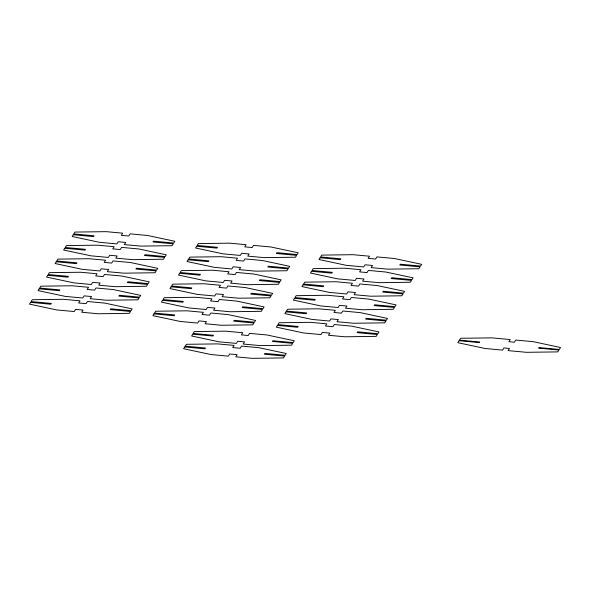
<?xml version="1.0" encoding="UTF-8"?>
<svg xmlns="http://www.w3.org/2000/svg" width="590" height="590" viewBox="0 0 590 590"><rect width="100%" height="100%" fill="white"/><g stroke="black" fill="none" stroke-linecap="round" stroke-linejoin="round"><path stroke-width="0.89" d="M30.606 302.368L29.5 304.123L56.788 309.942L74.222 311.55L75.586 309.389L83.035 310.075L81.671 312.235L98.154 313.755L129.372 313.334L130.545 311.476L110.293 309.61L110.795 308.813L131.046 310.679L132.16 308.924L104.873 303.105L87.438 301.497L86.074 303.658L78.625 302.972L79.989 300.812L63.499 299.292L32.28 299.713L31.108 301.571L51.367 303.437L50.865 304.233L30.606 302.368M39.147 288.842L38.033 290.597L65.32 296.409L82.762 298.016L84.119 295.863L91.568 296.549L90.204 298.702L106.694 300.229L137.912 299.808L139.085 297.95L118.826 296.077L119.328 295.288L139.587 297.154L140.693 295.398L113.405 289.579L95.971 287.972L94.607 290.132L87.158 289.447L88.522 287.286L72.039 285.767L40.821 286.187L39.648 288.045L59.9 289.911L59.398 290.708L39.147 288.842M47.679 275.309L46.573 277.071L73.861 282.883L91.295 284.491L92.66 282.33L100.108 283.016L98.744 285.177L115.227 286.696L146.445 286.275L147.618 284.417L127.366 282.551L127.868 281.755L148.12 283.628L149.226 281.865L121.946 276.054L104.504 274.446L103.147 276.607L95.698 275.913L97.055 273.76L80.572 272.241L49.354 272.661L48.181 274.52L68.44 276.386L67.939 277.182L47.679 275.309M56.22 261.783L55.106 263.538L82.394 269.357L99.828 270.965L101.192 268.804L108.641 269.49L107.277 271.651L123.76 273.17L154.986 272.75L156.158 270.891L135.899 269.025L136.401 268.229L156.66 270.095L157.766 268.339L130.478 262.528L113.044 260.92L111.68 263.074L104.231 262.388L105.595 260.227L89.112 258.708L57.886 259.128L56.714 260.987L76.973 262.86L76.471 263.649L56.22 261.783M64.752 248.257L63.646 250.013L90.926 255.824L108.368 257.432L109.725 255.278L117.174 255.964L115.817 258.125L132.3 259.644L163.519 259.224L164.691 257.365L144.439 255.492L144.934 254.703L165.193 256.569L166.299 254.814L139.019 248.995L121.577 247.387L120.213 249.548L112.771 248.862L114.128 246.701L97.645 245.182L66.427 245.602L65.254 247.461L85.506 249.327L85.012 250.123L64.752 248.257M73.285 234.724L72.179 236.487L99.467 242.298L116.901 243.906L118.266 241.745L125.714 242.438L124.35 244.592L140.833 246.111L172.051 245.691L173.224 243.832L152.972 241.966L153.474 241.17L173.726 243.043L174.839 241.281L147.552 235.469L130.117 233.861L128.753 236.022L121.304 235.336L122.668 233.175L106.185 231.656L74.96 232.077L73.787 233.935L94.046 235.801L93.545 236.597L73.285 234.724M154.012 313.88L152.906 315.643L180.193 321.454L197.628 323.062L198.992 320.901L206.441 321.594L205.077 323.748L221.56 325.267L252.786 324.847L253.958 322.988L233.699 321.122L234.201 320.333L254.452 322.199L255.566 320.444L228.278 314.625L210.844 313.017L209.48 315.178L202.031 314.492L203.395 312.331L186.912 310.812L155.686 311.232L154.514 313.091L174.773 314.957L174.271 315.753L154.012 313.88M162.552 300.354L161.446 302.11L188.726 307.928L206.168 309.536L207.525 307.375L214.974 308.061L213.617 310.222L230.1 311.741L261.318 311.321L262.491 309.462L242.232 307.596L242.733 306.8L262.993 308.666L264.099 306.911L236.811 301.099L219.377 299.491L218.012 301.645L210.564 300.959L211.928 298.806L195.445 297.279L164.227 297.707L163.054 299.565L183.306 301.431L182.804 302.22L162.552 300.354M171.085 286.829L169.979 288.584L197.267 294.403L214.701 296.01L216.065 293.85L223.514 294.535L222.15 296.696L238.633 298.216L269.851 297.795L271.024 295.937L250.772 294.071L251.274 293.274L271.525 295.14L272.639 293.385L245.352 287.566L227.91 285.958L226.553 288.119L219.104 287.433L220.468 285.272L203.978 283.753L172.759 284.173L171.587 286.032L191.846 287.898L191.344 288.694L171.085 286.829M179.626 273.303L178.512 275.058L205.799 280.87L223.234 282.477L224.598 280.324L232.047 281.01L230.683 283.163L247.173 284.69L278.392 284.269L279.564 282.411L259.305 280.538L259.806 279.749L280.066 281.614L281.172 279.859L253.884 274.04L236.45 272.433L235.085 274.593L227.637 273.908L229.001 271.747L212.518 270.227L181.3 270.648L180.127 272.506L200.379 274.372L199.877 275.169L179.626 273.303M188.158 259.77L187.052 261.525L214.332 267.344L231.774 268.952L233.139 266.791L240.587 267.477L239.223 269.637L255.706 271.157L286.924 270.736L288.097 268.878L267.845 267.012L268.347 266.215L288.599 268.089L289.705 266.326L262.425 260.514L244.983 258.907L243.626 261.068L236.177 260.374L237.534 258.221L221.051 256.702L189.832 257.122L188.66 258.981L208.919 260.846L208.418 261.643L188.158 259.77M196.691 246.244L195.585 247.999L222.873 253.818L240.307 255.426L241.671 253.265L249.12 253.951L247.756 256.112L264.239 257.631L295.465 257.211L296.637 255.352L276.378 253.486L276.88 252.69L297.139 254.556L298.245 252.8L270.957 246.989L253.523 245.381L252.159 247.535L244.71 246.849L246.074 244.688L229.591 243.169L198.365 243.589L197.193 245.447L217.452 247.321L216.95 248.11L196.691 246.244M184.7 346.957L183.593 348.719L210.881 354.531L228.315 356.139L229.68 353.978L237.128 354.664L235.764 356.825L252.247 358.344L283.466 357.923L284.638 356.065L264.386 354.199L264.888 353.403L285.14 355.276L286.253 353.513L258.966 347.702L241.524 346.094L240.167 348.255L232.718 347.562L234.083 345.408L217.592 343.889L186.374 344.309L185.201 346.168L205.46 348.034L204.959 348.83L184.7 346.957M192.775 334.161L191.625 335.99L218.912 341.802L236.347 343.41L237.711 341.249L244.518 341.876L243.154 344.036L260.279 345.615L291.497 345.194L292.669 343.336L272.418 341.47L272.875 340.747L293.134 342.613L294.285 340.784L266.997 334.973L249.563 333.365L248.198 335.526L241.384 334.891L242.748 332.738L225.623 331.16L194.405 331.58L193.232 333.439L213.492 335.304L213.034 336.027L192.775 334.161M277.425 325.4L276.312 327.155L303.599 332.974L321.034 334.582L322.398 332.421L329.847 333.107L328.483 335.268L344.966 336.787L376.191 336.366L377.364 334.508L357.105 332.642L357.606 331.846L377.866 333.711L378.972 331.956L351.684 326.145L334.25 324.537L332.885 326.69L325.437 326.005L326.801 323.844L310.318 322.324L279.1 322.745L277.919 324.603L298.179 326.477L297.677 327.266L277.425 325.4M285.958 311.874L284.852 313.629L312.132 319.441L329.574 321.048L330.938 318.895L338.38 319.581L337.023 321.742L353.506 323.261L384.724 322.841L385.897 320.982L365.645 319.109L366.139 318.32L386.398 320.186L387.505 318.43L360.225 312.612L342.783 311.004L341.418 313.165L333.977 312.479L335.334 310.318L318.851 308.799L287.632 309.219L286.46 311.078L306.712 312.943L306.217 313.74L285.958 311.874M294.491 298.341L293.385 300.104L320.672 305.915L338.107 307.523L339.471 305.362L346.92 306.055L345.556 308.209L362.039 309.728L393.257 309.308L394.43 307.449L374.178 305.583L374.68 304.787L394.931 306.66L396.045 304.905L368.757 299.086L351.323 297.478L349.959 299.639L342.51 298.953L343.874 296.792L327.391 295.273L296.165 295.693L294.993 297.552L315.252 299.418L314.75 300.214L294.491 298.341M303.031 284.815L301.918 286.57L329.205 292.389L346.647 293.997L348.004 291.836L355.453 292.522L354.096 294.683L370.579 296.202L401.797 295.782L402.97 293.923L382.711 292.057L383.212 291.261L403.472 293.127L404.578 291.372L377.29 285.56L359.856 283.952L358.491 286.106L351.043 285.42L352.407 283.266L335.924 281.74L304.706 282.16L303.533 284.019L323.785 285.892L323.283 286.681L303.031 284.815M311.564 271.289L310.458 273.045L337.745 278.864L355.18 280.471L356.544 278.31L363.993 278.996L362.629 281.157L379.112 282.676L410.33 282.256L411.503 280.398L391.251 278.532L391.753 277.735L412.004 279.601L413.118 277.846L385.83 272.027L368.389 270.419L367.032 272.58L359.583 271.894L360.947 269.733L344.457 268.214L313.238 268.634L312.066 270.493L332.325 272.359L331.823 273.155L311.564 271.289M320.105 257.764L318.991 259.519L346.278 265.33L363.713 266.938L365.077 264.785L372.526 265.471L371.162 267.624L387.645 269.151L418.871 268.723L420.043 266.864L399.784 264.999L400.286 264.209L420.545 266.075L421.651 264.32L394.363 258.501L376.929 256.893L375.565 259.054L368.116 258.368L369.48 256.207L352.997 254.688L321.779 255.109L320.606 256.967L340.858 258.833L340.356 259.63L320.105 257.764M459.079 340.725L457.84 342.687L485.127 348.498L502.562 350.106L503.926 347.945L509.458 348.461L508.101 350.615L526.501 352.311L557.72 351.891L558.892 350.032L538.633 348.166L539.009 347.576L559.261 349.442L560.5 347.481L533.212 341.669L515.778 340.061L514.414 342.222L508.882 341.713L510.247 339.552L491.846 337.856L460.628 338.276L459.455 340.135L479.707 342.001L479.338 342.591L459.079 340.725"/></g></svg>
